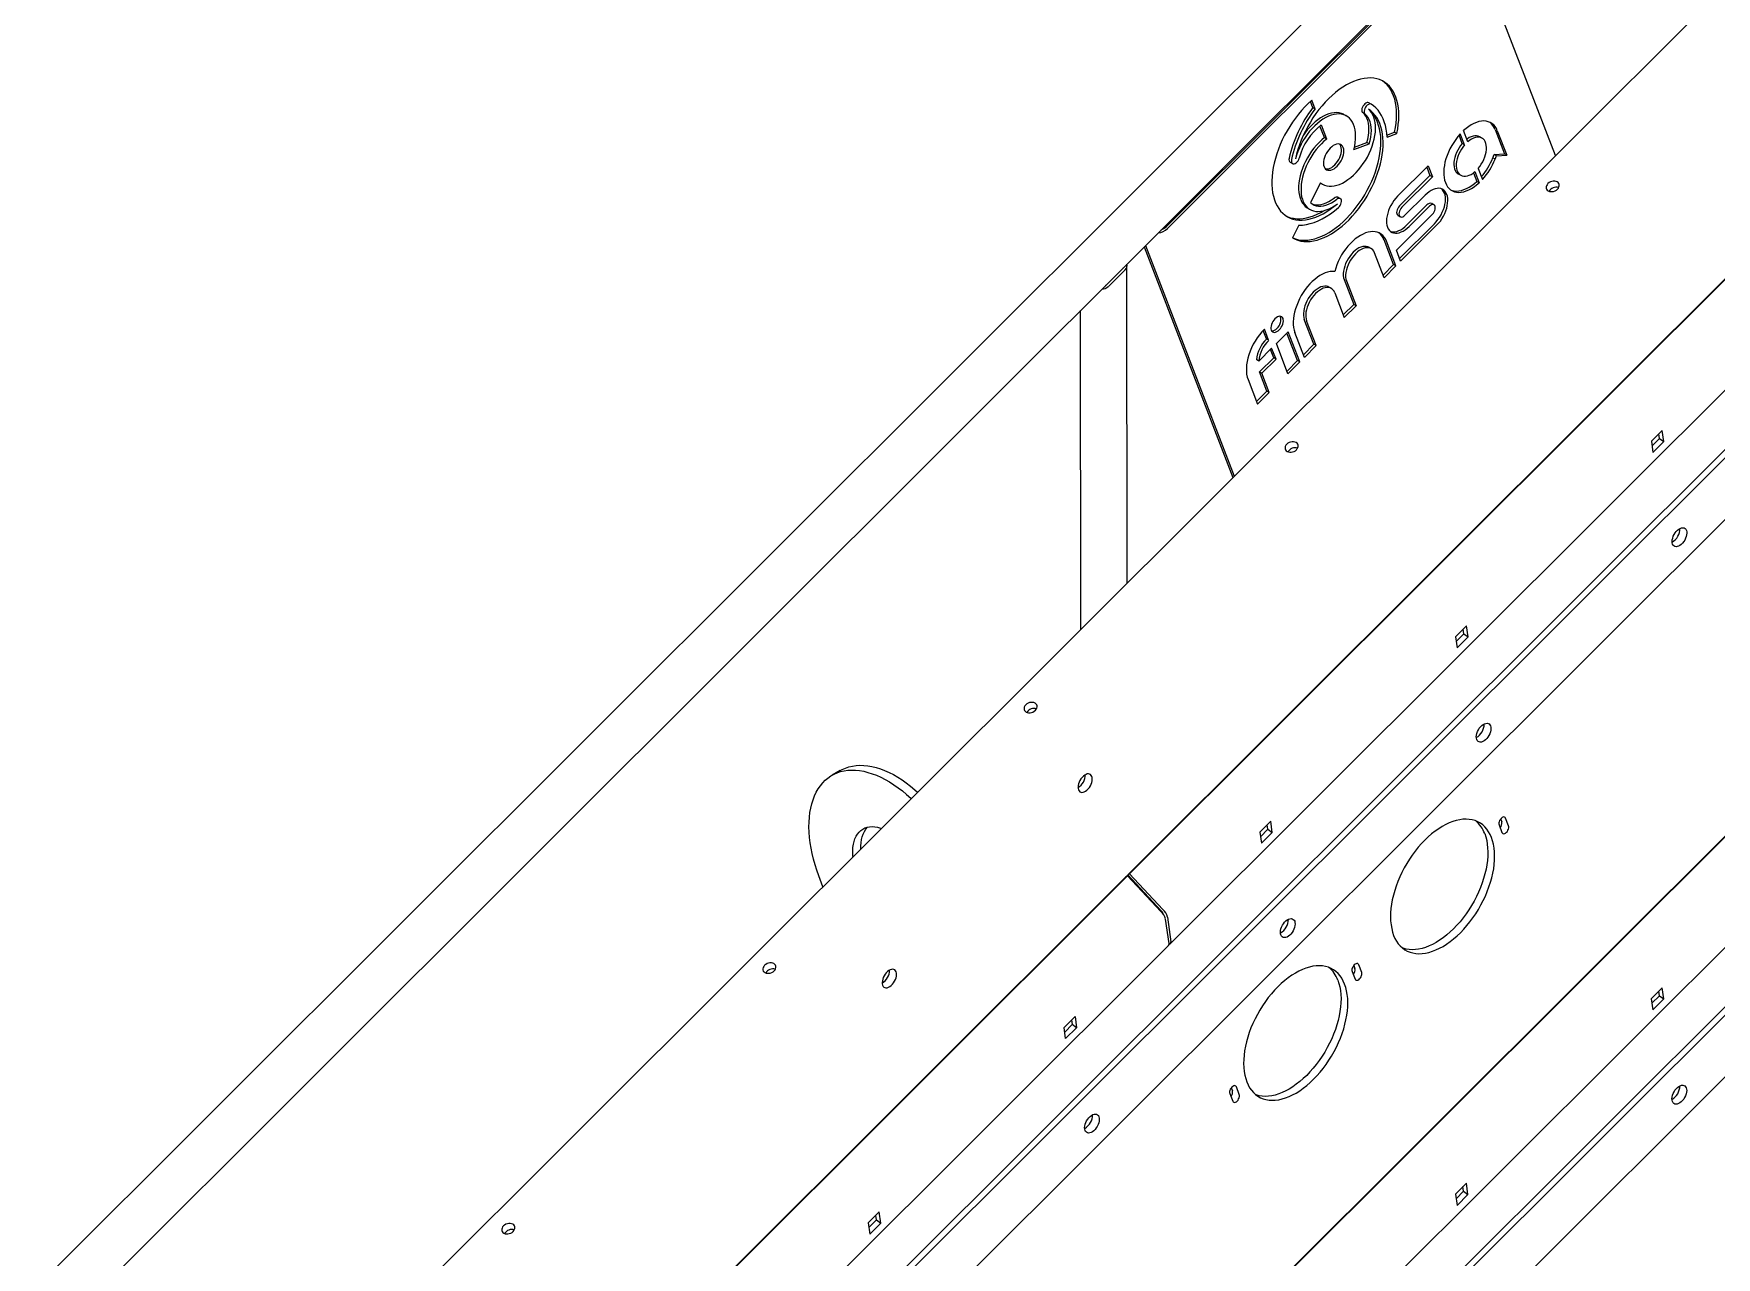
# Model space of a CAD drawing. Header units: millimetres. Extents: x 0 to 55611, y 0 to 32827.
# Drawn here: x 32100 to 33493, y 12687 to 13699 of the extents above; entities that cross this region are included whole.
import ezdxf

# ---------------------------------------------------------------- set-up
doc = ezdxf.new("R2010")
doc.units = ezdxf.units.MM
doc.header["$LTSCALE"] = 10
doc.linetypes.add('SLD-Continua', pattern=[0])
doc.layers.add('EQUIPO', color=30, linetype='SLD-Continua')
doc.layers.add('STRUC', color=5, linetype='SLD-Continua')

msp = doc.modelspace()

# ---------------------------------------------------------------- linework, layer by layer
at = {"layer": 'EQUIPO', "linetype": 'SLD-Continua', "lineweight": 25}
for p, q in [((32366.3, 12607.7), (35151.8, 15386.4)), ((32425.4, 12283.7), (35007.3, 14859.3)), ((32427.4, 12278.7), (35009.2, 14854.3)), ((35002.4, 14796.5), (32456.9, 12257.1)), ((32712.8, 12109.5), (35007.2, 14398.3)), ((32717.2, 12106.9), (35009.1, 14393.3)), ((35002.3, 14335.5), (32749.6, 12088.2)), ((33652, 13648.4), (33005.6, 13003.6)), ((33653.4, 13649.3), (33007, 13004.4)), ((33041, 12946.9), (33687.4, 13591.7)), ((33447.9, 13371.2), (33438.9, 13362.2)), ((33445.7, 13364.6), (33445.1, 13368.4)), ((33449.2, 13362), (33447.9, 13371.2)), ((33438.9, 13362.2), (33440.2, 13353)), ((33439.4, 13358.4), (33445.7, 13364.6)), ((33440.2, 13353), (33449.2, 13362)), ((33445.7, 13364.6), (33449.2, 13362)), ((33285.9, 13209.6), (33276.9, 13200.5)), ((33276.9, 13200.5), (33278.2, 13191.3)), ((33277.4, 13196.7), (33283.6, 13202.9)), ((33278.2, 13191.3), (33287.2, 13200.4)), ((33283.6, 13202.9), (33283.1, 13206.8)), ((33283.6, 13202.9), (33287.2, 13200.4)), ((33287.2, 13200.4), (33285.9, 13209.6)), ((33651.9, 13187.4), (33005.5, 12542.6)), ((33653.3, 13188.3), (33006.9, 12543.4)), ((33040.9, 12485.9), (33687.3, 13130.8)), ((32767.8, 13089.9), (32761, 13086)), ((33123.9, 13047.9), (33114.8, 13038.9)), ((33121.6, 13041.3), (33121.1, 13045.1)), ((33125.2, 13038.7), (33123.9, 13047.9)), ((33312.8, 13045), (33315.2, 13038.6)), ((33314.1, 13049.9), (33315.1, 13047.4)), ((33320.7, 13044.1), (33318.3, 13050.5)), ((33114.8, 13038.9), (33116.2, 13029.7)), ((33115.4, 13035.1), (33121.6, 13041.3)), ((33116.2, 13029.7), (33125.2, 13038.7)), ((33121.6, 13041.3), (33125.2, 13038.7)), ((33007, 13004.4), (33005.6, 13003.6)), ((33005.6, 13003.6), (33033.2, 12974)), ((33007, 13004.4), (33034.7, 12974.9)), ((33004, 13002), (32359.5, 12359.1)), ((33005.5, 13002.8), (32359.7, 12358.6)), ((32753.4, 12993.8), (32750.1, 13002.7)), ((33005.5, 13002.8), (33004, 13002)), ((33033.1, 12973.3), (33005.5, 13002.8)), ((33034.9, 12971.3), (33034.9, 12971.2)), ((33039.8, 12946.8), (33036.9, 12967.1)), ((33038.4, 12968.7), (33041.3, 12948.3)), ((32393, 12300.5), (33039.4, 12945.3)), ((33191.3, 12923.8), (33193.7, 12917.4)), ((33192.6, 12928.6), (33193.6, 12926.1)), ((33199.2, 12922.9), (33196.8, 12929.3)), ((33447.8, 12910.2), (33438.8, 12901.2)), ((33445.6, 12903.6), (33445, 12907.4)), ((33449.1, 12901), (33447.8, 12910.2)), ((33438.8, 12901.2), (33440.1, 12892)), ((33439.3, 12897.4), (33445.6, 12903.6)), ((33440.1, 12892), (33449.1, 12901)), ((33445.6, 12903.6), (33449.1, 12901)), ((32952.9, 12877.4), (32962, 12886.4)), ((32959.7, 12879.8), (32953.5, 12873.6)), ((32959.2, 12883.6), (32959.7, 12879.8)), ((32963.3, 12877.2), (32959.7, 12879.8)), ((32962, 12886.4), (32963.3, 12877.2)), ((32954.2, 12868.2), (32952.9, 12877.4)), ((32963.3, 12877.2), (32954.2, 12868.2)), ((33090, 12822.8), (33092.5, 12816.4)), ((33091.3, 12827.6), (33092.3, 12825.1)), ((33097.9, 12821.9), (33095.5, 12828.2)), ((33285.8, 12748.6), (33276.8, 12739.6)), ((33276.8, 12739.6), (33278.1, 12730.3)), ((33277.3, 12735.7), (33283.5, 12742)), ((33278.1, 12730.3), (33287.1, 12739.4)), ((33283.5, 12742), (33283, 12745.8)), ((33283.5, 12742), (33287.1, 12739.4)), ((33287.1, 12739.4), (33285.8, 12748.6)), ((32799.9, 12724.8), (32790.9, 12715.8)), ((32790.9, 12715.8), (32792.2, 12706.5)), ((32791.4, 12711.9), (32797.7, 12718.2)), ((32792.2, 12706.5), (32801.3, 12715.6)), ((32797.7, 12718.2), (32797.1, 12722)), ((32797.7, 12718.2), (32801.3, 12715.6)), ((32801.3, 12715.6), (32799.9, 12724.8))]:
    msp.add_line(p, q, dxfattribs=at)
at = {"layer": 'EQUIPO', "linetype": 'SLD-Continua', "lineweight": 25, "flags": 128}
for points in [[(33353.5, 13569.3), (33354.5, 13568.9), (33355.6, 13568.7), (33356.8, 13568.7), (33358, 13568.9), (33359.2, 13569.3), (33360.3, 13570), (33361.2, 13570.7), (33361.9, 13571.6), (33362.4, 13572.6), (33362.7, 13573.5), (33362.6, 13574.5), (33362.3, 13575.4), (33361.8, 13576.1), (33361, 13576.7), (33360, 13577.1), (33358.9, 13577.3), (33357.7, 13577.3), (33356.5, 13577.1), (33355.3, 13576.7), (33354.2, 13576.1), (33353.3, 13575.3), (33352.6, 13574.4), (33352.1, 13573.5), (33351.8, 13572.5), (33351.9, 13571.5), (33352.2, 13570.7), (33352.7, 13569.9), (33353.5, 13569.3)], [(33137.5, 13353.8), (33138.5, 13353.4), (33139.6, 13353.2), (33140.8, 13353.2), (33142, 13353.4), (33143.2, 13353.8), (33144.3, 13354.4), (33145.2, 13355.2), (33145.9, 13356.1), (33146.4, 13357.1), (33146.6, 13358), (33146.6, 13359), (33146.3, 13359.9), (33145.7, 13360.6), (33144.9, 13361.2), (33144, 13361.6), (33142.9, 13361.8), (33141.7, 13361.8), (33140.4, 13361.6), (33139.3, 13361.2), (33138.2, 13360.6), (33137.3, 13359.8), (33136.5, 13358.9), (33136, 13358), (33135.8, 13357), (33135.8, 13356), (33136.2, 13355.2), (33136.7, 13354.4), (33137.5, 13353.8)], [(33467.8, 13288.5), (33468.1, 13287.4), (33468.2, 13286.2), (33468, 13284.8), (33467.7, 13283.4), (33467.2, 13282), (33466.5, 13280.5), (33465.7, 13279.2), (33464.7, 13278), (33463.6, 13276.9), (33462.5, 13276.1), (33461.4, 13275.4), (33460.3, 13275.1), (33459.3, 13275), (33458.3, 13275.1), (33457.5, 13275.6), (33456.9, 13276.2), (33456.4, 13277.1), (33456.1, 13278.2), (33456, 13279.5), (33456.1, 13280.8), (33456.5, 13282.2), (33457, 13283.7), (33457.7, 13285.1), (33458.5, 13286.5), (33459.5, 13287.7), (33460.5, 13288.7), (33461.7, 13289.6), (33462.8, 13290.2), (33463.9, 13290.6), (33464.9, 13290.7), (33465.9, 13290.5), (33466.7, 13290.1), (33467.3, 13289.4), (33467.8, 13288.5)], [(32921.5, 13138.3), (32922.4, 13137.9), (32923.6, 13137.7), (32924.8, 13137.7), (32926, 13137.9), (32927.1, 13138.3), (32928.2, 13138.9), (32929.2, 13139.7), (32929.9, 13140.6), (32930.4, 13141.5), (32930.6, 13142.5), (32930.6, 13143.5), (32930.3, 13144.3), (32929.7, 13145.1), (32928.9, 13145.7), (32927.9, 13146.1), (32926.8, 13146.3), (32925.6, 13146.3), (32924.4, 13146.1), (32923.2, 13145.7), (32922.2, 13145.1), (32921.2, 13144.3), (32920.5, 13143.4), (32920, 13142.4), (32919.8, 13141.5), (32919.8, 13140.5), (32920.1, 13139.6), (32920.7, 13138.9), (32921.5, 13138.3)], [(33305.8, 13126.9), (33306.1, 13125.8), (33306.1, 13124.6), (33306, 13123.2), (33305.7, 13121.8), (33305.2, 13120.3), (33304.5, 13118.9), (33303.6, 13117.6), (33302.7, 13116.3), (33301.6, 13115.3), (33300.5, 13114.4), (33299.4, 13113.8), (33298.3, 13113.4), (33297.2, 13113.3), (33296.3, 13113.5), (33295.5, 13113.9), (33294.8, 13114.6), (33294.4, 13115.5), (33294.1, 13116.6), (33294, 13117.8), (33294.1, 13119.2), (33294.4, 13120.6), (33295, 13122.1), (33295.7, 13123.5), (33296.5, 13124.8), (33297.5, 13126), (33298.5, 13127.1), (33299.6, 13127.9), (33300.8, 13128.6), (33301.9, 13128.9), (33302.9, 13129), (33303.8, 13128.9), (33304.6, 13128.5), (33305.3, 13127.8), (33305.8, 13126.9)], [(32750.1, 13002.7), (32748.4, 13007.4), (32746.9, 13012), (32745.6, 13016.6), (32744.5, 13021.2), (32743.6, 13025.8), (32742.9, 13030.2), (32742.4, 13034.6), (32742, 13039), (32741.9, 13043.2), (32742, 13047.3), (32742.3, 13051.3), (32742.7, 13055.1), (32743.4, 13058.8), (32744.2, 13062.4), (32745.3, 13065.7), (32746.5, 13068.9), (32747.9, 13071.9), (32749.5, 13074.7), (32751.3, 13077.3), (32753.3, 13079.7), (32755.4, 13081.8), (32757.6, 13083.7), (32760.1, 13085.4), (32762.6, 13086.8), (32765.3, 13088), (32768.1, 13089), (32771.1, 13089.7), (32774.1, 13090.1), (32777.3, 13090.3), (32780.5, 13090.2), (32783.8, 13089.8), (32787.2, 13089.3), (32790.7, 13088.4), (32794.2, 13087.3), (32797.7, 13086), (32801.3, 13084.4), (32804.9, 13082.6), (32808.5, 13080.5), (32812.1, 13078.2), (32815.7, 13075.7), (32819.2, 13073), (32822.7, 13070.1), (32826.2, 13067), (32826.5, 13066.7)], [(32767.8, 13089.9), (32769.4, 13090.8), (32772.1, 13091.9), (32774.9, 13092.9), (32777.9, 13093.6), (32780.9, 13094), (32784.1, 13094.2), (32787.3, 13094.1), (32790.6, 13093.8), (32794, 13093.2), (32797.5, 13092.3), (32801, 13091.2), (32804.5, 13089.9), (32808.1, 13088.3), (32811.7, 13086.5), (32815.3, 13084.4), (32818.9, 13082.1), (32822.4, 13079.6), (32826, 13076.9), (32829.5, 13074), (32831.8, 13072)], [(32976, 13085.1), (32975.5, 13085.9), (32974.9, 13086.6), (32974.1, 13087), (32973.2, 13087.2), (32972.1, 13087.1), (32971.1, 13086.7), (32970, 13086.1), (32968.9, 13085.3), (32967.9, 13084.2), (32966.9, 13083), (32966.1, 13081.7), (32965.4, 13080.3), (32964.9, 13078.9), (32964.6, 13077.5), (32964.5, 13076.2), (32964.5, 13075), (32964.8, 13073.9), (32965.3, 13073.1), (32965.9, 13072.4), (32966.7, 13072), (32967.7, 13071.8), (32968.7, 13071.9), (32969.7, 13072.3), (32970.8, 13072.9), (32971.9, 13073.7), (32972.9, 13074.8), (32973.9, 13075.9), (32974.7, 13077.3), (32975.4, 13078.6), (32975.9, 13080.1), (32976.2, 13081.5), (32976.3, 13082.8), (32976.3, 13084), (32976, 13085.1)], [(33306.6, 13034.5), (33305.5, 13037), (33304.2, 13039.3), (33302.8, 13041.4), (33301.2, 13043.3), (33299.4, 13044.9), (33297.4, 13046.4), (33295.3, 13047.5), (33293.1, 13048.5), (33290.7, 13049.1), (33288.2, 13049.5), (33285.7, 13049.7), (33283, 13049.6), (33280.3, 13049.2), (33277.4, 13048.6), (33274.6, 13047.7), (33271.7, 13046.6), (33268.7, 13045.2), (33265.8, 13043.6), (33262.9, 13041.8), (33259.9, 13039.7), (33257, 13037.5), (33254.2, 13035), (33251.4, 13032.3), (33248.7, 13029.5), (33246, 13026.5), (33243.4, 13023.3), (33241, 13020), (33238.7, 13016.6), (33236.5, 13013), (33234.4, 13009.4), (33232.5, 13005.7), (33230.7, 13002), (33229.1, 12998.2), (33227.7, 12994.4), (33226.5, 12990.6), (33225.4, 12986.9), (33224.5, 12983.1), (33223.9, 12979.4), (33223.4, 12975.8), (33223.1, 12972.2), (33223, 12968.8), (33223.1, 12965.5), (33223.5, 12962.3), (33224, 12959.2), (33224.7, 12956.3), (33225.6, 12953.6), (33226.7, 12951.1), (33228, 12948.8), (33229.5, 12946.7), (33231.1, 12944.8), (33232.9, 12943.2), (33234.8, 12941.7), (33236.9, 12940.6), (33239.2, 12939.6), (33241.5, 12939), (33244, 12938.6), (33246.6, 12938.4), (33249.3, 12938.5), (33252, 12938.9), (33254.8, 12939.5), (33257.7, 12940.4), (33260.6, 12941.5), (33263.5, 12942.9), (33266.5, 12944.5), (33269.4, 12946.3), (33272.3, 12948.4), (33275.2, 12950.6), (33278.1, 12953.1), (33280.9, 12955.8), (33283.6, 12958.6), (33286.2, 12961.6), (33288.8, 12964.8), (33291.2, 12968.1), (33293.6, 12971.5), (33295.8, 12975.1), (33297.9, 12978.7), (33299.8, 12982.4), (33301.5, 12986.1), (33303.1, 12989.9), (33304.5, 12993.7), (33305.8, 12997.5), (33306.8, 13001.2), (33307.7, 13005), (33308.4, 13008.7), (33308.9, 13012.3), (33309.2, 13015.9), (33309.2, 13019.3), (33309.1, 13022.6), (33308.8, 13025.8), (33308.3, 13028.9), (33307.5, 13031.8), (33306.6, 13034.5)], [(33318.3, 13050.5), (33317.9, 13051.1), (33317.4, 13051.4), (33316.8, 13051.5), (33316, 13051.4), (33315.3, 13051), (33314.5, 13050.3), (33313.9, 13049.5), (33313.3, 13048.6), (33312.9, 13047.6), (33312.7, 13046.7), (33312.6, 13045.8), (33312.8, 13045)], [(32778.3, 13018.7), (32778.2, 13020.8), (32778.1, 13023.6), (32778.3, 13026.3), (32778.6, 13028.9), (32779.2, 13031.3), (32779.9, 13033.5), (32780.9, 13035.5), (32782, 13037.4), (32783.3, 13039), (32784.7, 13040.3), (32786.4, 13041.5), (32788.1, 13042.4), (32790, 13043), (32792, 13043.4), (32794.1, 13043.5), (32796.4, 13043.4), (32798.6, 13043), (32801, 13042.3), (32801.8, 13042)], [(32784.9, 13025.2), (32784.9, 13027.5), (32785.1, 13030.2), (32785.4, 13032.8), (32786, 13035.2), (32786.7, 13037.4), (32787.7, 13039.5), (32788.8, 13041.3), (32790.1, 13042.9), (32790.3, 13043.1)], [(33301, 13037.7), (33301.9, 13035), (33302.6, 13032.1), (33303.1, 13029.1), (33303.4, 13025.9), (33303.6, 13022.6), (33303.5, 13019.1), (33303.2, 13015.6), (33302.7, 13012), (33302.1, 13008.3), (33301.2, 13004.5), (33300.1, 13000.7), (33298.9, 12996.9), (33297.5, 12993.1), (33295.9, 12989.4), (33294.1, 12985.6), (33292.2, 12981.9), (33290.1, 12978.3), (33287.9, 12974.8), (33285.6, 12971.4), (33283.1, 12968.1), (33280.6, 12964.9), (33277.9, 12961.9), (33275.2, 12959.1), (33272.4, 12956.4), (33269.6, 12953.9), (33266.7, 12951.6), (33263.7, 12949.6), (33260.8, 12947.7), (33257.9, 12946.1), (33254.9, 12944.8), (33252, 12943.6), (33249.2, 12942.8), (33246.3, 12942.1), (33243.6, 12941.8), (33240.9, 12941.7), (33238.4, 12941.8), (33235.9, 12942.2), (33233.5, 12942.9), (33233, 12943.1)], [(33315.2, 13038.6), (33315.6, 13038.1), (33316.1, 13037.7), (33316.8, 13037.6), (33317.5, 13037.8), (33318.2, 13038.2), (33319, 13038.8), (33319.7, 13039.6), (33320.2, 13040.5), (33320.6, 13041.5), (33320.9, 13042.4), (33320.9, 13043.3), (33320.7, 13044.1)], [(33143.8, 12965.3), (33144, 12964.2), (33144.1, 12962.9), (33144, 12961.6), (33143.7, 12960.1), (33143.1, 12958.7), (33142.5, 12957.3), (33141.6, 12955.9), (33140.6, 12954.7), (33139.6, 12953.7), (33138.5, 12952.8), (33137.4, 12952.2), (33136.3, 12951.8), (33135.2, 12951.7), (33134.3, 12951.9), (33133.5, 12952.3), (33132.8, 12953), (33132.3, 12953.9), (33132, 12954.9), (33132, 12956.2), (33132.1, 12957.6), (33132.4, 12959), (33132.9, 12960.4), (33133.6, 12961.9), (33134.5, 12963.2), (33135.4, 12964.4), (33136.5, 12965.5), (33137.6, 12966.3), (33138.7, 12966.9), (33139.8, 12967.3), (33140.9, 12967.4), (33141.8, 12967.2), (33142.6, 12966.8), (33143.3, 12966.2), (33143.8, 12965.3)], [(33039.8, 12946.6), (33039.9, 12946.6), (33040.6, 12946.6), (33041.1, 12947), (33041.3, 12947.6), (33041.3, 12948.3)], [(32705.4, 12922.8), (32706.4, 12922.4), (32707.5, 12922.2), (32708.7, 12922.2), (32709.9, 12922.4), (32711.1, 12922.8), (32712.2, 12923.4), (32713.1, 12924.2), (32713.9, 12925.1), (32714.3, 12926), (32714.6, 12927), (32714.5, 12928), (32714.2, 12928.8), (32713.7, 12929.6), (32712.9, 12930.2), (32711.9, 12930.6), (32710.8, 12930.8), (32709.6, 12930.8), (32708.4, 12930.6), (32707.2, 12930.2), (32706.1, 12929.5), (32705.2, 12928.8), (32704.5, 12927.9), (32704, 12926.9), (32703.7, 12926), (32703.8, 12925), (32704.1, 12924.1), (32704.7, 12923.4), (32705.4, 12922.8)], [(32814, 12923.4), (32813.5, 12924.3), (32812.9, 12925), (32812.1, 12925.4), (32811.1, 12925.5), (32810.1, 12925.4), (32809.1, 12925.1), (32808, 12924.5), (32806.9, 12923.6), (32805.8, 12922.6), (32804.9, 12921.4), (32804.1, 12920.1), (32803.4, 12918.7), (32802.9, 12917.3), (32802.6, 12915.9), (32802.4, 12914.6), (32802.5, 12913.4), (32802.8, 12912.3), (32803.3, 12911.4), (32803.9, 12910.8), (32804.7, 12910.4), (32805.6, 12910.2), (32806.6, 12910.3), (32807.7, 12910.7), (32808.8, 12911.3), (32809.9, 12912.1), (32810.9, 12913.1), (32811.9, 12914.3), (32812.7, 12915.6), (32813.4, 12917), (32813.9, 12918.4), (32814.2, 12919.8), (32814.3, 12921.1), (32814.2, 12922.4), (32814, 12923.4)], [(33185.1, 12913.2), (33184, 12915.8), (33182.7, 12918.1), (33181.3, 12920.2), (33179.6, 12922.1), (33177.8, 12923.7), (33175.9, 12925.1), (33173.8, 12926.3), (33171.6, 12927.2), (33169.2, 12927.9), (33166.7, 12928.3), (33164.1, 12928.5), (33161.5, 12928.4), (33158.7, 12928), (33155.9, 12927.4), (33153.1, 12926.5), (33150.2, 12925.4), (33147.2, 12924), (33144.3, 12922.4), (33141.3, 12920.6), (33138.4, 12918.5), (33135.5, 12916.2), (33132.7, 12913.8), (33129.9, 12911.1), (33127.1, 12908.2), (33124.5, 12905.2), (33121.9, 12902.1), (33119.5, 12898.8), (33117.2, 12895.3), (33114.9, 12891.8), (33112.9, 12888.2), (33111, 12884.5), (33109.2, 12880.8), (33107.6, 12877), (33106.2, 12873.2), (33104.9, 12869.4), (33103.9, 12865.6), (33103, 12861.9), (33102.3, 12858.2), (33101.9, 12854.6), (33101.6, 12851), (33101.5, 12847.6), (33101.6, 12844.2), (33102, 12841), (33102.5, 12838), (33103.2, 12835.1), (33104.1, 12832.4), (33105.2, 12829.9), (33106.5, 12827.6), (33107.9, 12825.5), (33109.6, 12823.6), (33111.4, 12821.9), (33113.3, 12820.5), (33115.4, 12819.3), (33117.7, 12818.4), (33120, 12817.7), (33122.5, 12817.3), (33125.1, 12817.2), (33127.7, 12817.3), (33130.5, 12817.6), (33133.3, 12818.3), (33136.2, 12819.1), (33139.1, 12820.3), (33142, 12821.6), (33144.9, 12823.2), (33147.9, 12825.1), (33150.8, 12827.1), (33153.7, 12829.4), (33156.6, 12831.9), (33159.4, 12834.6), (33162.1, 12837.4), (33164.7, 12840.4), (33167.3, 12843.6), (33169.7, 12846.9), (33172.1, 12850.3), (33174.3, 12853.8), (33176.3, 12857.4), (33178.3, 12861.1), (33180, 12864.9), (33181.6, 12868.6), (33183, 12872.4), (33184.3, 12876.2), (33185.3, 12880), (33186.2, 12883.8), (33186.9, 12887.5), (33187.4, 12891.1), (33187.6, 12894.6), (33187.7, 12898.1), (33187.6, 12901.4), (33187.3, 12904.6), (33186.7, 12907.6), (33186, 12910.5), (33185.1, 12913.2)], [(33196.8, 12929.3), (33196.4, 12929.8), (33195.9, 12930.2), (33195.2, 12930.3), (33194.5, 12930.1), (33193.8, 12929.7), (33193, 12929.1), (33192.3, 12928.3), (33191.8, 12927.4), (33191.4, 12926.4), (33191.1, 12925.5), (33191.1, 12924.6), (33191.3, 12923.8)], [(33193.7, 12917.4), (33194.1, 12916.8), (33194.6, 12916.5), (33195.2, 12916.4), (33196, 12916.5), (33196.7, 12916.9), (33197.5, 12917.6), (33198.1, 12918.4), (33198.7, 12919.3), (33199.1, 12920.3), (33199.3, 12921.2), (33199.4, 12922.1), (33199.2, 12922.9)], [(33179.5, 12916.5), (33180.4, 12913.8), (33181.1, 12910.9), (33181.6, 12907.9), (33181.9, 12904.7), (33182.1, 12901.4), (33182, 12897.9), (33181.7, 12894.4), (33181.2, 12890.7), (33180.5, 12887), (33179.7, 12883.3), (33178.6, 12879.5), (33177.4, 12875.7), (33176, 12871.9), (33174.4, 12868.1), (33172.6, 12864.4), (33170.7, 12860.7), (33168.6, 12857.1), (33166.4, 12853.6), (33164.1, 12850.1), (33161.6, 12846.9), (33159.1, 12843.7), (33156.4, 12840.7), (33153.7, 12837.8), (33150.9, 12835.2), (33148, 12832.7), (33145.1, 12830.4), (33142.2, 12828.3), (33139.3, 12826.5), (33136.3, 12824.9), (33133.4, 12823.5), (33130.5, 12822.4), (33127.6, 12821.5), (33124.8, 12820.9), (33122.1, 12820.5), (33119.4, 12820.4), (33116.8, 12820.6), (33114.4, 12821), (33112, 12821.7), (33111.4, 12821.9)], [(33095.5, 12828.2), (33095.1, 12828.8), (33094.6, 12829.2), (33094, 12829.3), (33093.3, 12829.1), (33092.5, 12828.7), (33091.7, 12828.1), (33091.1, 12827.3), (33090.5, 12826.4), (33090.1, 12825.4), (33089.9, 12824.4), (33089.8, 12823.5), (33090, 12822.8)], [(33467.7, 12827.5), (33468, 12826.4), (33468.1, 12825.2), (33467.9, 12823.8), (33467.6, 12822.4), (33467.1, 12821), (33466.4, 12819.5), (33465.6, 12818.2), (33464.6, 12817), (33463.5, 12815.9), (33462.4, 12815.1), (33461.3, 12814.5), (33460.2, 12814.1), (33459.2, 12814), (33458.2, 12814.1), (33457.4, 12814.6), (33456.8, 12815.2), (33456.3, 12816.1), (33456, 12817.2), (33455.9, 12818.5), (33456, 12819.8), (33456.4, 12821.3), (33456.9, 12822.7), (33457.6, 12824.1), (33458.4, 12825.5), (33459.4, 12826.7), (33460.4, 12827.7), (33461.6, 12828.6), (33462.7, 12829.2), (33463.8, 12829.6), (33464.8, 12829.7), (33465.8, 12829.5), (33466.6, 12829.1), (33467.2, 12828.4), (33467.7, 12827.5)], [(33092.5, 12816.4), (33092.8, 12815.8), (33093.3, 12815.5), (33094, 12815.4), (33094.7, 12815.5), (33095.5, 12815.9), (33096.2, 12816.5), (33096.9, 12817.3), (33097.4, 12818.3), (33097.8, 12819.2), (33098.1, 12820.2), (33098.1, 12821.1), (33097.9, 12821.9)], [(32981.7, 12803.6), (32982, 12802.5), (32982.1, 12801.3), (32982, 12799.9), (32981.6, 12798.5), (32981.1, 12797.1), (32980.4, 12795.6), (32979.6, 12794.3), (32978.6, 12793.1), (32977.6, 12792), (32976.5, 12791.2), (32975.3, 12790.6), (32974.2, 12790.2), (32973.2, 12790.1), (32972.3, 12790.2), (32971.4, 12790.7), (32970.8, 12791.3), (32970.3, 12792.2), (32970, 12793.3), (32969.9, 12794.6), (32970.1, 12795.9), (32970.4, 12797.4), (32970.9, 12798.8), (32971.6, 12800.2), (32972.5, 12801.6), (32973.4, 12802.8), (32974.5, 12803.8), (32975.6, 12804.7), (32976.7, 12805.3), (32977.8, 12805.7), (32978.8, 12805.8), (32979.8, 12805.6), (32980.6, 12805.2), (32981.3, 12804.5), (32981.7, 12803.6)], [(32489.4, 12707.3), (32490.4, 12706.8), (32491.5, 12706.6), (32492.7, 12706.7), (32493.9, 12706.9), (32495.1, 12707.3), (32496.2, 12707.9), (32497.1, 12708.7), (32497.8, 12709.6), (32498.3, 12710.5), (32498.5, 12711.5), (32498.5, 12712.5), (32498.2, 12713.3), (32497.6, 12714.1), (32496.9, 12714.7), (32495.9, 12715.1), (32494.8, 12715.3), (32493.6, 12715.3), (32492.4, 12715.1), (32491.2, 12714.6), (32490.1, 12714), (32489.2, 12713.3), (32488.4, 12712.4), (32488, 12711.4), (32487.7, 12710.5), (32487.8, 12709.5), (32488.1, 12708.6), (32488.6, 12707.9), (32489.4, 12707.3)]]:
    msp.add_lwpolyline(points, dxfattribs=at)
at = {"layer": 'EQUIPO', "linetype": 'SLD-Continua', "lineweight": 25}
for centre, radius, start, end in [((33360.1, 13565.5), 6.83, 72.4681, 149.675), ((33144.1, 13350), 6.83, 72.4681, 149.675), ((33449.7, 13290), 12.8, 299.5054, 0.5), ((32928.1, 13134.5), 6.83, 72.4681, 149.675), ((33287.7, 13128.3), 12.8, 299.5054, 0.5), ((32958.1, 13086.6), 12.5, 300.3194, 359.686), ((33277.8, 13029.4), 24.6, 19.7519, 49.9622), ((33309.7, 13046.2), 5.48, 317.4464, 12.143), ((33023.7, 12963.4), 13.7, 15.878, 46.584), ((33029.1, 12969.6), 6.05, 15.878, 46.584), ((33025.3, 12965), 13.7, 15.878, 46.584), ((33125.7, 12966.7), 12.8, 299.5054, 0.5), ((33038.3, 12946.3), 1.54, 318.7264, 16.0593), ((32712, 12919), 6.83, 72.4681, 149.675), ((32796.1, 12924.9), 12.5, 300.3194, 359.686), ((33156.3, 12908.2), 24.6, 19.7519, 49.9622), ((33188.2, 12925), 5.48, 317.4464, 12.1431), ((33086.9, 12824), 5.48, 317.4464, 12.1431), ((33449.6, 12829), 12.8, 299.5054, 0.5), ((32963.7, 12805.1), 12.8, 299.5054, 0.5), ((32496, 12703.5), 6.83, 72.4681, 149.675)]:
    msp.add_arc(centre, radius, start, end, dxfattribs=at)
at = {"layer": 'STRUC', "linetype": 'SLD-Continua', "lineweight": 25}
for p, q in [((33850.8, 14407.1), (32100.4, 12660.2)), ((32138.6, 12644.1), (33852.8, 14354.9)), ((33037.8, 13539.8), (33290.3, 13791.9)), ((33038.4, 13538.1), (33291, 13790.2)), ((33359.5, 13598.5), (33287.1, 13786.2)), ((33160.7, 13637), (33157.9, 13644.2)), ((33158.7, 13638.1), (33156.7, 13643.3)), ((33160.7, 13637), (33158.7, 13638.1)), ((33186.7, 13631.2), (33184.8, 13632.3)), ((33207, 13641), (33205, 13642.1)), ((33168.3, 13613.3), (33164.6, 13622.8)), ((33170.3, 13612.1), (33165.8, 13623.7)), ((33220.1, 13615.5), (33226.4, 13617.8)), ((33220.2, 13613.7), (33228.3, 13616.7)), ((33228.3, 13616.7), (33226.4, 13617.8)), ((33284.3, 13607.3), (33280.8, 13616.5)), ((33287, 13609.9), (33283.4, 13619.1)), ((33309.5, 13620.1), (33317.3, 13599.8)), ((33311.4, 13619), (33319.2, 13598.7)), ((33170.3, 13612.1), (33168.3, 13613.3)), ((33192.7, 13603.4), (33205.4, 13608.1)), ((33193.2, 13605.4), (33203.5, 13609.3)), ((33205.4, 13608.2), (33203.5, 13609.3)), ((33205.4, 13608.1), (33203.5, 13609.3)), ((33203.5, 13609.3), (33203.5, 13609.3)), ((33205.4, 13608.2), (33205.4, 13608.1)), ((33220.2, 13613.7), (33220.2, 13613.7)), ((33282.4, 13608.4), (33279.7, 13615.3)), ((33284.3, 13607.3), (33282.4, 13608.4)), ((33298.8, 13612.9), (33296.8, 13614)), ((33140, 13592.9), (33141.9, 13591.8)), ((33228.9, 13564.8), (33254.1, 13590)), ((33253.1, 13588.9), (33255.7, 13581.9)), ((33254.1, 13590), (33257.7, 13580.8)), ((33309.6, 13595.5), (33307.7, 13596.6)), ((33308.7, 13599.5), (33317.3, 13599.8)), ((33310.6, 13598.4), (33308.7, 13599.5)), ((33310.6, 13598.4), (33319.2, 13598.7)), ((33319.2, 13598.7), (33317.3, 13599.8)), ((33165.2, 13576), (33156.8, 13559.6)), ((33165.1, 13575.8), (33166.7, 13574.9)), ((33230.5, 13556.8), (33255.7, 13581.9)), ((33232.5, 13555.7), (33257.7, 13580.8)), ((33257.7, 13580.8), (33255.7, 13581.9)), ((33279.1, 13583.3), (33281.1, 13582.2)), ((33291.7, 13584.2), (33294.5, 13577.1)), ((33292.8, 13585.2), (33296.4, 13576)), ((33296.4, 13576), (33294.5, 13577.1)), ((33295.5, 13587.8), (33299.1, 13578.6)), ((33181.4, 13562.9), (33179.5, 13564.1)), ((33251.6, 13565.7), (33235, 13549.1)), ((33154.5, 13555), (33156.5, 13553.9)), ((33227.9, 13520.2), (33257.7, 13550)), ((33229.2, 13549), (33231.1, 13547.9)), ((33253.2, 13557.7), (33236.6, 13541.1)), ((33255.2, 13556.6), (33238.5, 13539.9)), ((33259, 13557.8), (33257.1, 13558.9)), ((33147.2, 13540.9), (33141.9, 13530.5)), ((33259.3, 13541.9), (33230.6, 13513.3)), ((33261.2, 13540.8), (33231.4, 13511.1)), ((33019.1, 13522.9), (33092.7, 13332.2)), ((33020.2, 13524), (33093.7, 13333.3)), ((33207.1, 13521.5), (33205.1, 13522.6)), ((33225.6, 13508.3), (33217.7, 13528.8)), ((33227.5, 13507.2), (33219.6, 13527.7)), ((33231.4, 13511.1), (33227.9, 13520.2)), ((33001.5, 13505.2), (32987.7, 13491.4)), ((33005.1, 13244.9), (33005, 13507.5)), ((33217.8, 13497.5), (33209.9, 13518)), ((33225.6, 13508.3), (33217, 13499.7)), ((33227.5, 13507.2), (33217.8, 13497.5)), ((33227.5, 13507.2), (33225.6, 13508.3)), ((33003.4, 13504.1), (32989.6, 13490.3)), ((33184.7, 13495.9), (33192.6, 13475.4)), ((33186.6, 13494.8), (33194.5, 13474.3)), ((33174.1, 13488.6), (33172.1, 13489.7)), ((33176.9, 13485.1), (33184.8, 13464.6)), ((32966.4, 13470.3), (32966.5, 13206.4)), ((33132.1, 13464.9), (33131.8, 13465.6)), ((33159.6, 13442.5), (33151.7, 13463)), ((33192.6, 13475.4), (33184, 13466.8)), ((33194.5, 13474.3), (33184.8, 13464.6)), ((33194.5, 13474.3), (33192.6, 13475.4)), ((33120.3, 13446.8), (33117.6, 13453.7)), ((33122.2, 13445.7), (33118.7, 13454.8)), ((33128.6, 13443), (33138.3, 13452.7)), ((33146, 13428.9), (33137.3, 13451.6)), ((33148, 13427.8), (33138.3, 13452.7)), ((33151.8, 13431.6), (33143.9, 13452.2)), ((33161.5, 13441.3), (33153.6, 13461.8)), ((33114.1, 13428.5), (33124.7, 13439.1)), ((33122.2, 13445.7), (33120.3, 13446.8)), ((33126.4, 13431.1), (33123.7, 13438.1)), ((33128.3, 13430), (33124.7, 13439.1)), ((33138.2, 13418.1), (33128.6, 13443)), ((33159.6, 13442.5), (33151, 13433.8)), ((33161.5, 13441.3), (33151.8, 13431.6)), ((33161.5, 13441.3), (33159.6, 13442.5)), ((33114.1, 13428.5), (33112.2, 13429.7)), ((33114.7, 13419.5), (33126.4, 13431.1)), ((33116.6, 13418.4), (33128.3, 13430)), ((33128.3, 13430), (33126.4, 13431.1)), ((33146, 13428.9), (33137.4, 13420.3)), ((33148, 13427.8), (33138.2, 13418.1)), ((33148, 13427.8), (33146, 13428.9)), ((33105.2, 13413.3), (33113, 13392.9)), ((33116.6, 13418.4), (33114.7, 13419.5)), ((33120.8, 13403.7), (33114.7, 13419.5)), ((33122.7, 13402.6), (33116.6, 13418.4)), ((33120.8, 13403.7), (33112.2, 13395.1)), ((33122.7, 13402.6), (33113, 13392.9)), ((33122.7, 13402.6), (33120.8, 13403.7))]:
    msp.add_line(p, q, dxfattribs=at)
at = {"layer": 'STRUC', "linetype": 'SLD-Continua', "lineweight": 25, "flags": 128}
for points in [[(33228.3, 13616.7), (33229, 13620.5), (33229.5, 13624.2), (33229.9, 13627.8), (33230, 13631.3), (33229.9, 13634.7), (33229.6, 13637.9), (33229.1, 13641), (33228.4, 13644), (33227.5, 13646.8), (33226.4, 13649.3), (33225.2, 13651.7), (33223.7, 13653.9), (33222.1, 13655.8), (33220.3, 13657.6), (33218.4, 13659), (33216.3, 13660.3), (33214, 13661.3), (33211.7, 13662), (33209.2, 13662.5), (33206.6, 13662.7), (33203.9, 13662.6), (33201.1, 13662.3), (33198.3, 13661.7), (33195.4, 13660.9), (33192.5, 13659.8), (33189.5, 13658.4), (33186.5, 13656.9), (33183.5, 13655), (33180.6, 13653), (33177.6, 13650.7), (33174.7, 13648.2), (33171.9, 13645.6), (33169.1, 13642.7), (33166.4, 13639.7), (33163.8, 13636.5), (33161.3, 13633.2), (33158.9, 13629.8), (33156.7, 13626.2), (33154.6, 13622.6), (33152.6, 13618.8), (33150.8, 13615.1), (33149.1, 13611.2), (33147.6, 13607.4), (33146.4, 13603.6), (33145.2, 13599.7), (33144.3, 13595.9)], [(33226.4, 13617.8), (33227.1, 13621.6), (33227.6, 13625.3), (33227.9, 13628.9), (33228, 13632.4), (33228, 13635.8), (33227.7, 13639), (33227.2, 13642.1), (33226.5, 13645.1), (33225.6, 13647.9), (33224.5, 13650.5), (33223.2, 13652.8), (33221.8, 13655), (33220.2, 13657), (33218.4, 13658.7), (33216.4, 13660.2), (33216.2, 13660.3)], [(33157.9, 13644.2), (33155, 13641.6), (33152.2, 13638.9), (33149.5, 13635.9), (33146.8, 13632.8), (33144.3, 13629.5), (33141.9, 13626.1), (33139.6, 13622.6), (33137.4, 13619), (33135.4, 13615.3), (33133.5, 13611.5), (33131.8, 13607.7), (33130.3, 13603.8), (33128.9, 13600), (33127.8, 13596.2), (33126.8, 13592.3), (33126, 13588.6), (33125.4, 13584.9), (33125, 13581.2), (33124.8, 13577.7), (33124.9, 13574.2), (33125.1, 13570.9), (33125.5, 13567.8), (33126.1, 13564.8), (33127, 13561.9), (33128, 13559.3), (33129.2, 13556.8), (33130.6, 13554.6), (33132.1, 13552.6), (33133.9, 13550.8), (33135.8, 13549.2), (33137.8, 13547.9), (33140, 13546.8), (33142.3, 13546), (33144.8, 13545.4), (33147.3, 13545.2), (33150, 13545.1), (33152.7, 13545.4), (33155.5, 13545.9), (33158.4, 13546.6), (33161.3, 13547.6), (33164.3, 13548.9), (33167.3, 13550.4), (33170.3, 13552.1), (33173.2, 13554.1), (33176.2, 13556.3), (33179.1, 13558.7)], [(33141.9, 13530.5), (33144.1, 13529.4), (33146.4, 13528.5), (33148.8, 13527.8), (33151.3, 13527.5), (33153.9, 13527.3), (33156.6, 13527.5), (33159.4, 13527.9), (33162.3, 13528.6), (33165.2, 13529.5), (33168.1, 13530.7), (33171.1, 13532.1), (33174.1, 13533.7), (33177.1, 13535.6), (33180, 13537.8), (33183, 13540.1), (33185.8, 13542.6), (33188.7, 13545.4), (33191.4, 13548.3), (33194.1, 13551.3), (33196.7, 13554.6), (33199.1, 13557.9), (33201.5, 13561.4), (33203.7, 13565), (33205.7, 13568.7), (33207.7, 13572.4), (33209.4, 13576.2), (33211, 13580), (33212.4, 13583.9), (33213.7, 13587.7), (33214.7, 13591.6), (33215.6, 13595.4), (33216.2, 13599.1), (33216.7, 13602.8), (33216.9, 13606.3), (33217, 13609.8), (33216.8, 13613.1), (33216.4, 13616.4), (33215.9, 13619.4), (33215.1, 13622.3), (33214.2, 13625), (33213, 13627.5), (33211.7, 13629.9), (33210.2, 13632), (33208.5, 13633.8), (33206.7, 13635.5), (33204.7, 13636.9)], [(33142, 13530.6), (33142.1, 13530.5), (33144.4, 13529.6), (33146.8, 13528.9), (33149.4, 13528.6), (33152, 13528.4), (33154.7, 13528.6), (33157.5, 13529), (33160.3, 13529.7), (33163.3, 13530.6), (33166.2, 13531.8), (33169.2, 13533.2), (33172.2, 13534.9), (33175.1, 13536.8), (33178.1, 13538.9), (33181, 13541.2), (33183.9, 13543.7), (33186.7, 13546.5), (33189.5, 13549.4), (33192.2, 13552.5), (33194.7, 13555.7), (33197.2, 13559.1), (33199.5, 13562.5), (33201.7, 13566.1), (33203.8, 13569.8), (33205.7, 13573.5), (33207.5, 13577.3), (33209.1, 13581.2), (33210.5, 13585), (33211.7, 13588.9), (33212.8, 13592.7), (33213.6, 13596.5), (33214.3, 13600.2), (33214.7, 13603.9), (33215, 13607.4), (33215, 13610.9), (33214.9, 13614.3), (33214.5, 13617.5), (33214, 13620.5), (33213.2, 13623.4), (33212.2, 13626.1), (33211.1, 13628.7), (33209.8, 13631), (33208.3, 13633.1), (33206.7, 13634.8)], [(33192.7, 13603.4), (33193.4, 13606.3), (33193.9, 13609.2), (33194.1, 13612), (33194.2, 13614.7), (33194.1, 13617.3), (33193.8, 13619.8), (33193.2, 13622.1), (33192.5, 13624.2), (33191.6, 13626.1), (33190.5, 13627.8), (33189.2, 13629.3), (33187.7, 13630.5), (33186.1, 13631.5), (33184.4, 13632.2), (33182.5, 13632.7), (33180.5, 13632.9), (33178.4, 13632.8), (33176.3, 13632.5), (33174, 13631.9), (33171.7, 13631), (33169.4, 13629.9), (33167.1, 13628.5), (33164.8, 13627), (33162.6, 13625.1), (33160.3, 13623.1), (33158.2, 13620.9), (33156.1, 13618.6), (33154.1, 13616), (33152.3, 13613.4), (33150.6, 13610.6), (33149, 13607.8), (33147.6, 13604.8), (33146.3, 13601.9), (33145.2, 13598.9), (33144.3, 13595.9)], [(33184.8, 13632.3), (33184.2, 13632.6), (33182.4, 13633.3), (33180.6, 13633.8), (33178.6, 13634), (33176.5, 13633.9), (33174.3, 13633.6), (33172.1, 13633), (33169.8, 13632.1), (33167.5, 13631), (33165.2, 13629.7), (33162.9, 13628.1), (33160.6, 13626.3), (33158.4, 13624.2), (33156.3, 13622), (33154.2, 13619.7), (33152.2, 13617.1), (33150.8, 13615.2)], [(33165.2, 13576), (33166.7, 13574.9), (33168.4, 13574.1), (33170.3, 13573.5), (33172.2, 13573.2), (33174.3, 13573.2), (33176.4, 13573.5), (33178.7, 13574), (33180.9, 13574.7), (33183.2, 13575.8), (33185.5, 13577), (33187.8, 13578.6), (33190.1, 13580.3), (33192.3, 13582.2), (33194.5, 13584.4), (33196.6, 13586.7), (33198.6, 13589.2), (33200.5, 13591.8), (33202.3, 13594.5), (33203.9, 13597.3), (33205.4, 13600.3), (33206.7, 13603.2), (33207.9, 13606.2), (33208.8, 13609.2), (33209.6, 13612.1), (33210.1, 13615), (33210.5, 13617.9), (33210.7, 13620.6), (33210.6, 13623.3), (33210.3, 13625.8), (33209.9, 13628.1), (33209.2, 13630.3), (33208.4, 13632.2), (33207.3, 13634), (33206.1, 13635.6), (33204.7, 13636.9)], [(33205.1, 13642.1), (33204.4, 13642.3), (33203.6, 13642.3), (33202.7, 13641.9), (33201.9, 13641.3), (33201.1, 13640.5), (33200.4, 13639.6), (33199.8, 13638.5), (33199.4, 13637.4), (33199.3, 13636.3), (33199.3, 13635.3), (33199.6, 13634.5), (33200, 13634)], [(33203.5, 13609.3), (33204.2, 13612.1), (33204.8, 13615), (33205.1, 13617.7), (33205.2, 13620.3), (33205.1, 13622.8), (33204.8, 13625.2), (33204.3, 13627.4), (33203.5, 13629.4), (33202.5, 13631.1), (33201.4, 13632.7), (33200, 13634)], [(33207, 13641), (33206.3, 13641.2), (33205.5, 13641.1), (33204.7, 13640.8), (33203.8, 13640.2), (33203, 13639.4), (33202.3, 13638.4), (33201.7, 13637.4), (33201.4, 13636.2), (33201.2, 13635.2), (33201.2, 13634.2), (33201.5, 13633.4), (33202, 13632.8)], [(33205.4, 13608.2), (33206.2, 13611), (33206.7, 13613.8), (33207.1, 13616.6), (33207.2, 13619.2), (33207.1, 13621.7), (33206.7, 13624.1), (33206.2, 13626.3), (33205.4, 13628.3), (33204.5, 13630), (33203.3, 13631.6), (33202, 13632.8)], [(33220.2, 13613.7), (33219.9, 13617), (33219.4, 13620.3), (33218.8, 13623.3), (33217.9, 13626.3), (33216.9, 13629), (33215.7, 13631.5), (33214.3, 13633.8), (33212.7, 13636), (33210.9, 13637.9), (33209, 13639.5), (33207, 13641)], [(33280.8, 13616.5), (33278.8, 13614.2), (33277, 13611.9), (33275.3, 13609.4), (33273.7, 13606.8), (33272.2, 13604.1), (33271, 13601.4), (33269.8, 13598.6), (33268.9, 13595.8), (33268.1, 13593), (33267.6, 13590.3), (33267.2, 13587.7), (33267.1, 13585.1), (33267.1, 13582.6), (33267.3, 13580.3), (33267.8, 13578.1), (33268.4, 13576.1), (33269.3, 13574.3), (33270.3, 13572.7), (33271.5, 13571.3), (33272.8, 13570.1), (33274.3, 13569.2), (33276, 13568.6), (33277.7, 13568.2), (33279.6, 13568), (33281.6, 13568.1), (33283.6, 13568.5), (33285.7, 13569.2), (33287.9, 13570.1), (33290, 13571.2), (33292.2, 13572.6), (33294.3, 13574.2), (33296.4, 13576)], [(33311.4, 13619), (33310.6, 13620.8), (33309.5, 13622.4), (33308.4, 13623.8), (33307, 13624.9), (33305.5, 13625.9), (33303.9, 13626.5), (33302.1, 13626.9), (33300.2, 13627.1), (33298.2, 13626.9), (33296.2, 13626.6), (33294.1, 13625.9), (33292, 13625), (33289.8, 13623.9), (33287.7, 13622.5), (33285.5, 13620.9), (33283.4, 13619.1)], [(33168.3, 13613.3), (33166.1, 13611.4), (33163.9, 13609.3), (33161.7, 13607), (33159.7, 13604.6), (33157.8, 13602), (33155.9, 13599.4), (33154.3, 13596.6), (33152.7, 13593.7), (33151.4, 13590.7), (33150.2, 13587.8), (33149.1, 13584.8), (33148.3, 13581.8), (33147.7, 13578.9), (33147.3, 13576), (33147, 13573.2), (33147, 13570.6), (33147.2, 13568), (33147.6, 13565.6), (33148.2, 13563.4), (33149, 13561.3), (33150, 13559.5), (33151.2, 13557.9), (33152.5, 13556.5), (33154, 13555.3), (33154.5, 13555)], [(33170.3, 13612.1), (33168, 13610.3), (33165.8, 13608.2), (33163.7, 13605.9), (33161.6, 13603.5), (33159.7, 13600.9), (33157.9, 13598.2), (33156.2, 13595.4), (33154.7, 13592.6), (33153.3, 13589.6), (33152.1, 13586.6), (33151.1, 13583.7), (33150.3, 13580.7), (33149.6, 13577.8), (33149.2, 13574.9), (33149, 13572.1), (33149, 13569.4), (33149.1, 13566.9), (33149.5, 13564.5), (33150.1, 13562.3), (33150.9, 13560.2), (33151.9, 13558.4), (33153.1, 13556.8), (33154.4, 13555.4), (33155.9, 13554.2), (33157.6, 13553.3), (33159.4, 13552.7), (33161.3, 13552.3), (33163.3, 13552.2), (33165.5, 13552.4), (33167.7, 13552.8), (33169.9, 13553.5), (33172.2, 13554.4), (33174.5, 13555.6), (33176.8, 13557), (33179.1, 13558.7)], [(33183.9, 13605.1), (33183.4, 13606.2), (33182.6, 13607), (33181.7, 13607.6), (33180.7, 13608), (33179.6, 13608.1), (33178.3, 13607.9), (33177, 13607.5), (33175.7, 13606.8), (33174.4, 13605.8), (33173.1, 13604.7), (33171.9, 13603.3), (33170.8, 13601.9), (33169.8, 13600.3), (33169, 13598.6), (33168.3, 13596.9), (33167.9, 13595.2), (33167.6, 13593.5), (33167.5, 13592), (33167.7, 13590.5), (33168.1, 13589.3), (33168.6, 13588.2), (33169.3, 13587.3), (33170.2, 13586.7), (33171.3, 13586.4), (33172.4, 13586.3), (33173.7, 13586.5), (33175, 13586.9), (33176.3, 13587.6), (33177.6, 13588.6), (33178.9, 13589.7), (33180.1, 13591), (33181.2, 13592.5), (33182.2, 13594.1), (33183, 13595.8), (33183.6, 13597.5), (33184.1, 13599.2), (33184.4, 13600.8), (33184.4, 13602.4), (33184.3, 13603.8), (33183.9, 13605.1)], [(33169.1, 13587.5), (33169.3, 13587.5), (33170.5, 13587.4), (33171.7, 13587.6), (33173, 13588), (33174.4, 13588.7), (33175.7, 13589.7), (33176.9, 13590.8), (33178.1, 13592.1), (33179.3, 13593.6), (33180.2, 13595.2), (33181.1, 13596.9), (33181.7, 13598.6), (33182.2, 13600.3), (33182.4, 13602), (33182.5, 13603.5), (33182.3, 13605), (33182, 13606.2)], [(33182, 13606.2), (33181.4, 13607.3), (33180.9, 13607.9)], [(33282.4, 13608.4), (33281, 13606.7), (33279.7, 13604.8), (33278.6, 13602.9), (33277.6, 13600.9), (33276.8, 13598.8), (33276.2, 13596.8), (33275.8, 13594.8), (33275.5, 13592.8), (33275.5, 13591), (33275.6, 13589.2), (33276, 13587.6), (33276.5, 13586.2), (33277.2, 13585), (33278.1, 13584), (33279.1, 13583.3)], [(33284.3, 13607.3), (33282.9, 13605.5), (33281.7, 13603.7), (33280.6, 13601.8), (33279.6, 13599.8), (33278.8, 13597.7), (33278.1, 13595.7), (33277.7, 13593.7), (33277.4, 13591.7), (33277.4, 13589.8), (33277.5, 13588.1), (33277.9, 13586.5), (33278.4, 13585.1), (33279.2, 13583.9), (33280.1, 13582.9), (33281.1, 13582.2), (33282.3, 13581.7), (33283.6, 13581.4), (33285.1, 13581.4), (33286.6, 13581.7), (33288.1, 13582.2), (33289.7, 13582.9), (33291.3, 13583.9), (33292.8, 13585.2)], [(33296.8, 13614), (33296.8, 13614), (33295.6, 13614.6), (33294.3, 13614.8), (33292.8, 13614.8), (33291.3, 13614.5), (33289.8, 13614), (33288.2, 13613.3), (33286.6, 13612.3), (33286.2, 13612)], [(33295.5, 13587.8), (33296.9, 13589.5), (33298.1, 13591.4), (33299.3, 13593.3), (33300.2, 13595.3), (33301.1, 13597.4), (33301.7, 13599.4), (33302.1, 13601.4), (33302.4, 13603.4), (33302.4, 13605.2), (33302.3, 13607), (33301.9, 13608.6), (33301.4, 13610), (33300.7, 13611.2), (33299.8, 13612.2), (33298.7, 13612.9), (33297.5, 13613.4), (33296.2, 13613.7), (33294.8, 13613.7), (33293.3, 13613.4), (33291.7, 13612.9), (33290.1, 13612.1), (33288.6, 13611.1), (33287, 13609.9)], [(33139.2, 13596.2), (33139, 13595.2), (33139.1, 13594.2), (33139.4, 13593.5), (33139.9, 13593), (33140, 13592.9)], [(33141.1, 13595.1), (33141, 13594.1), (33141, 13593.1), (33141.4, 13592.4), (33141.8, 13591.8), (33142.5, 13591.6), (33143.3, 13591.6), (33144.1, 13591.9), (33145, 13592.5), (33145.8, 13593.3), (33146.5, 13594.2), (33147.1, 13595.3), (33147.5, 13596.4)], [(33272.8, 13570.1), (33274, 13569.7), (33275.8, 13569.3), (33277.7, 13569.1), (33279.6, 13569.3), (33281.7, 13569.6), (33283.8, 13570.3), (33285.9, 13571.2), (33288.1, 13572.3), (33290.2, 13573.7), (33292.4, 13575.3), (33294.5, 13577.1)], [(33156.8, 13559.6), (33158.3, 13558.5), (33159.9, 13557.6), (33161.6, 13557), (33163.5, 13556.7), (33165.4, 13556.7), (33167.5, 13556.9), (33169.6, 13557.5), (33171.8, 13558.3), (33174.1, 13559.4), (33176.3, 13560.7), (33178.5, 13562.3)], [(33157.9, 13558.8), (33157.9, 13558.7), (33159.7, 13558.1), (33161.5, 13557.8), (33163.5, 13557.8), (33165.6, 13558.1), (33167.7, 13558.6), (33169.9, 13559.4), (33172.1, 13560.5), (33174.3, 13561.8), (33176.6, 13563.4)], [(33179.9, 13555.5), (33180.7, 13556.3), (33181.4, 13557.3), (33181.9, 13558.4), (33182.3, 13559.5), (33182.4, 13560.6), (33182.4, 13561.5), (33182.1, 13562.3), (33181.6, 13562.8), (33181, 13563.1), (33180.2, 13563.1), (33179.3, 13562.9), (33178.5, 13562.3)], [(33228.9, 13564.8), (33227.4, 13563.2), (33225.9, 13561.3), (33224.6, 13559.4), (33223.4, 13557.3), (33222.3, 13555.2), (33221.4, 13553), (33220.7, 13550.8), (33220.2, 13548.6), (33219.8, 13546.5), (33219.7, 13544.5), (33219.8, 13542.6), (33220.1, 13540.8), (33220.6, 13539.2), (33221.2, 13537.8), (33222.1, 13536.6), (33223.1, 13535.7), (33224.3, 13535), (33225.6, 13534.5), (33227.1, 13534.3), (33228.6, 13534.4), (33230.2, 13534.7), (33231.9, 13535.3), (33233.5, 13536.1), (33235.2, 13537.2), (33236.9, 13538.4), (33238.5, 13539.9)], [(33261.2, 13540.8), (33262.8, 13542.5), (33264.3, 13544.3), (33265.6, 13546.3), (33266.8, 13548.4), (33267.9, 13550.5), (33268.8, 13552.7), (33269.5, 13554.9), (33270, 13557), (33270.3, 13559.1), (33270.5, 13561.2), (33270.4, 13563.1), (33270.1, 13564.8), (33269.6, 13566.4), (33268.9, 13567.8), (33268.1, 13569), (33267.1, 13570), (33265.9, 13570.7), (33264.6, 13571.2), (33263.1, 13571.4), (33261.6, 13571.3), (33260, 13571), (33258.3, 13570.4), (33256.6, 13569.6), (33254.9, 13568.5), (33253.3, 13567.2), (33251.6, 13565.7)], [(33259.3, 13541.9), (33260.9, 13543.6), (33262.3, 13545.5), (33263.7, 13547.4), (33264.9, 13549.5), (33265.9, 13551.6), (33266.8, 13553.8), (33267.6, 13556), (33268.1, 13558.1), (33268.4, 13560.3), (33268.5, 13562.3), (33268.4, 13564.2), (33268.2, 13565.9), (33267.7, 13567.5), (33267, 13568.9), (33266.1, 13570.1), (33265.3, 13570.9)], [(33136.7, 13548.6), (33138.1, 13547.9), (33140.4, 13547.1), (33142.8, 13546.6), (33145.4, 13546.3), (33148.1, 13546.2), (33150.8, 13546.5), (33153.6, 13547), (33156.5, 13547.7), (33159.4, 13548.7), (33162.4, 13550), (33165.3, 13551.5), (33167.5, 13552.7)], [(33147.2, 13540.9), (33150.3, 13541), (33153.4, 13541.4), (33156.6, 13542.2), (33159.9, 13543.2), (33163.2, 13544.6), (33166.6, 13546.2), (33169.9, 13548.1), (33173.3, 13550.3), (33176.6, 13552.8), (33179.9, 13555.5)], [(33230.5, 13556.8), (33229.7, 13555.9), (33229.1, 13554.8), (33228.6, 13553.7), (33228.2, 13552.5), (33228.1, 13551.4), (33228.2, 13550.5), (33228.5, 13549.7), (33229, 13549.1), (33229.2, 13549)], [(33232.5, 13555.7), (33231.7, 13554.7), (33231, 13553.7), (33230.5, 13552.5), (33230.2, 13551.4), (33230, 13550.3), (33230.1, 13549.3), (33230.4, 13548.6), (33230.9, 13548), (33231.6, 13547.7), (33232.4, 13547.6), (33233.2, 13547.9), (33234.1, 13548.4), (33235, 13549.1)], [(33257.7, 13550), (33258.5, 13550.9), (33259.2, 13552), (33259.7, 13553.1), (33260, 13554.3), (33260.1, 13555.4), (33260, 13556.3), (33259.7, 13557.1), (33259.2, 13557.7), (33258.6, 13558), (33257.8, 13558), (33256.9, 13557.8), (33256, 13557.3), (33255.2, 13556.6)], [(33219.6, 13527.7), (33218.8, 13529.5), (33217.8, 13531.1), (33216.6, 13532.5), (33215.2, 13533.6), (33213.7, 13534.5), (33212.1, 13535.2), (33210.3, 13535.5), (33208.5, 13535.7), (33206.5, 13535.5), (33204.5, 13535.1), (33202.4, 13534.5), (33200.3, 13533.6), (33198.1, 13532.5), (33196, 13531.1), (33193.9, 13529.5), (33191.8, 13527.7), (33189.8, 13525.7), (33187.8, 13523.6), (33186, 13521.3), (33184.2, 13518.8), (33182.6, 13516.3), (33181.1, 13513.6), (33179.8, 13510.9), (33178.7, 13508.2), (33177.7, 13505.4), (33176.9, 13502.7)], [(33222.9, 13535.8), (33223.7, 13535.6), (33225.1, 13535.4), (33226.7, 13535.5), (33228.3, 13535.8), (33229.9, 13536.4), (33231.6, 13537.2), (33233.3, 13538.3), (33235, 13539.6), (33236.6, 13541.1)], [(33205.1, 13522.6), (33204.3, 13523), (33203, 13523.4), (33201.6, 13523.4), (33200.1, 13523.2), (33198.5, 13522.8), (33196.9, 13522.1), (33195.3, 13521.1), (33193.7, 13519.9), (33192.1, 13518.5), (33190.7, 13516.9), (33189.3, 13515.1), (33188, 13513.2), (33186.9, 13511.2), (33185.9, 13509.2), (33185.2, 13507.1), (33184.6, 13505), (33184.2, 13503), (33184, 13501), (33184, 13499.2), (33184.2, 13497.5), (33184.7, 13495.9)], [(33209.9, 13518), (33209.3, 13519.3), (33208.4, 13520.4), (33207.4, 13521.3), (33206.2, 13521.9), (33204.9, 13522.3), (33203.5, 13522.3), (33202, 13522.1), (33200.4, 13521.7), (33198.8, 13520.9), (33197.2, 13520), (33195.6, 13518.8), (33194.1, 13517.3), (33192.6, 13515.7), (33191.2, 13514), (33189.9, 13512.1), (33188.8, 13510.1), (33187.9, 13508), (33187.1, 13506), (33186.5, 13503.9), (33186.1, 13501.9), (33185.9, 13499.9), (33185.9, 13498), (33186.2, 13496.3), (33186.6, 13494.8)], [(33176.9, 13502.7), (33175, 13502.7), (33173, 13502.5), (33170.9, 13502.1), (33168.9, 13501.4), (33166.7, 13500.4), (33164.6, 13499.2), (33162.5, 13497.8), (33160.3, 13496.1), (33158.3, 13494.3), (33156.3, 13492.3), (33154.4, 13490.1), (33152.5, 13487.7), (33150.8, 13485.3), (33149.2, 13482.7), (33147.8, 13480), (33146.5, 13477.3), (33145.4, 13474.6), (33144.5, 13471.8), (33143.7, 13469), (33143.1, 13466.3), (33142.8, 13463.7), (33142.6, 13461.1), (33142.6, 13458.7), (33142.9, 13456.4), (33143.3, 13454.2), (33143.9, 13452.2)], [(33172.1, 13489.7), (33171.3, 13490.1), (33170, 13490.4), (33168.6, 13490.5), (33167, 13490.3), (33165.5, 13489.8), (33163.9, 13489.1), (33162.3, 13488.1), (33160.7, 13486.9), (33159.1, 13485.5), (33157.6, 13483.9), (33156.3, 13482.1), (33155, 13480.2), (33153.9, 13478.2), (33152.9, 13476.2), (33152.1, 13474.1), (33151.6, 13472), (33151.2, 13470), (33151, 13468), (33151, 13466.2), (33151.3, 13464.5), (33151.7, 13463)], [(33176.9, 13485.1), (33176.3, 13486.4), (33175.4, 13487.5), (33174.4, 13488.4), (33173.2, 13489), (33171.9, 13489.3), (33170.5, 13489.4), (33169, 13489.2), (33167.4, 13488.7), (33165.8, 13488), (33164.2, 13487), (33162.6, 13485.8), (33161, 13484.4), (33159.6, 13482.8), (33158.2, 13481), (33156.9, 13479.1), (33155.8, 13477.1), (33154.9, 13475.1), (33154.1, 13473), (33153.5, 13470.9), (33153.1, 13468.9), (33152.9, 13466.9), (33153, 13465.1), (33153.2, 13463.4), (33153.6, 13461.8)], [(33134.1, 13463.8), (33133.6, 13464.6), (33133, 13465.2), (33132.3, 13465.5), (33131.4, 13465.6), (33130.4, 13465.5), (33129.4, 13465), (33128.4, 13464.4), (33127.4, 13463.5), (33126.5, 13462.5), (33125.7, 13461.3), (33125, 13460.1), (33124.5, 13458.8), (33124.2, 13457.5), (33124, 13456.2), (33124.1, 13455.1), (33124.4, 13454.1), (33124.8, 13453.3), (33125.4, 13452.7), (33126.2, 13452.4), (33127, 13452.3), (33128, 13452.5), (33129, 13452.9), (33130, 13453.5), (33131, 13454.4), (33131.9, 13455.4), (33132.7, 13456.6), (33133.4, 13457.8), (33133.9, 13459.1), (33134.2, 13460.4), (33134.4, 13461.7), (33134.3, 13462.8), (33134.1, 13463.8)], [(33124.7, 13453.4), (33125.1, 13453.4), (33126, 13453.6), (33127, 13454), (33128.1, 13454.6), (33129, 13455.5), (33130, 13456.5), (33130.8, 13457.7), (33131.4, 13458.9), (33132, 13460.3), (33132.3, 13461.5), (33132.4, 13462.8), (33132.4, 13463.9), (33132.1, 13464.9)], [(33118.7, 13454.8), (33116.6, 13452.6), (33114.7, 13450.3), (33112.8, 13447.7), (33111.1, 13445.1), (33109.5, 13442.4), (33108.1, 13439.5), (33106.9, 13436.7), (33105.9, 13433.8), (33105, 13430.9), (33104.4, 13428.1), (33104, 13425.3), (33103.8, 13422.6), (33103.8, 13420), (33104, 13417.6), (33104.5, 13415.3), (33105.2, 13413.3)]]:
    msp.add_lwpolyline(points, dxfattribs=at)
at = {"layer": 'STRUC', "linetype": 'SLD-Continua', "lineweight": 25}
for centre, radius, start, end in [((33245.9, 13571.9), 109.5, 142.7715, 167.1662), ((33247.8, 13570.8), 109.5, 142.7715, 167.1662), ((33196.8, 13583.2), 51.1, 127.4197, 164.9614), ((33297.3, 13615.7), 12.9, 19.7407, 52.9148), ((33256.5, 13616.8), 55, 319.2314, 338.4407), ((33258.7, 13615.6), 54.7, 317.5273, 338.4655), ((33280.6, 13607.9), 29.4, 337.3261, 343.2474), ((33282.5, 13606.8), 29.4, 337.3261, 343.2474), ((33178.5, 13561.5), 2.72, 68.0398, 135.9007), ((33256, 13555.6), 3.47, 71.965, 143.683), ((33029.4, 13547.4), 13, 275.9501, 314.2718), ((33028.8, 13549), 12.8, 289.8482, 314.3688), ((33205.6, 13524.4), 12.8, 20.0977, 52.9284), ((33139.9, 13427), 27.8, 134.7092, 174.5321), ((33141.8, 13425.9), 27.8, 134.7092, 174.5321)]:
    msp.add_arc(centre, radius, start, end, dxfattribs=at)
for centre, major_axis, start_param, end_param in [((32999.6, 13506.3), (2.58, 1.24), 5.166154, 5.384235), ((32999.6, 13506.3), (5.17, 2.49), 5.166154, 6.226973), ((32985.7, 13492.5), (2.58, 1.24), 4.948073, 5.166154), ((32985.7, 13492.5), (5.17, 2.49), 4.105335, 5.166154)]:
    msp.add_ellipse(centre, major_axis=major_axis, ratio=0.715229, start_param=start_param, end_param=end_param, dxfattribs=at)

doc.saveas('drawing.dxf')
